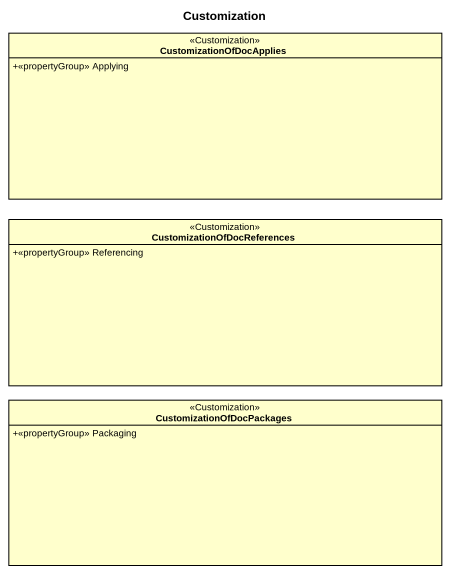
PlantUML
@startuml
title Customization
hide circle
hide empty members
skinparam classAttributeIconSize 0
class CustomizationOfDocApplies <<Customization>> {
  +<<propertyGroup>> Applying
}
class CustomizationOfDocReferences <<Customization>> {
  +<<propertyGroup>> Referencing
}
class CustomizationOfDocPackages <<Customization>> {
  +<<propertyGroup>> Packaging
}
@enduml
